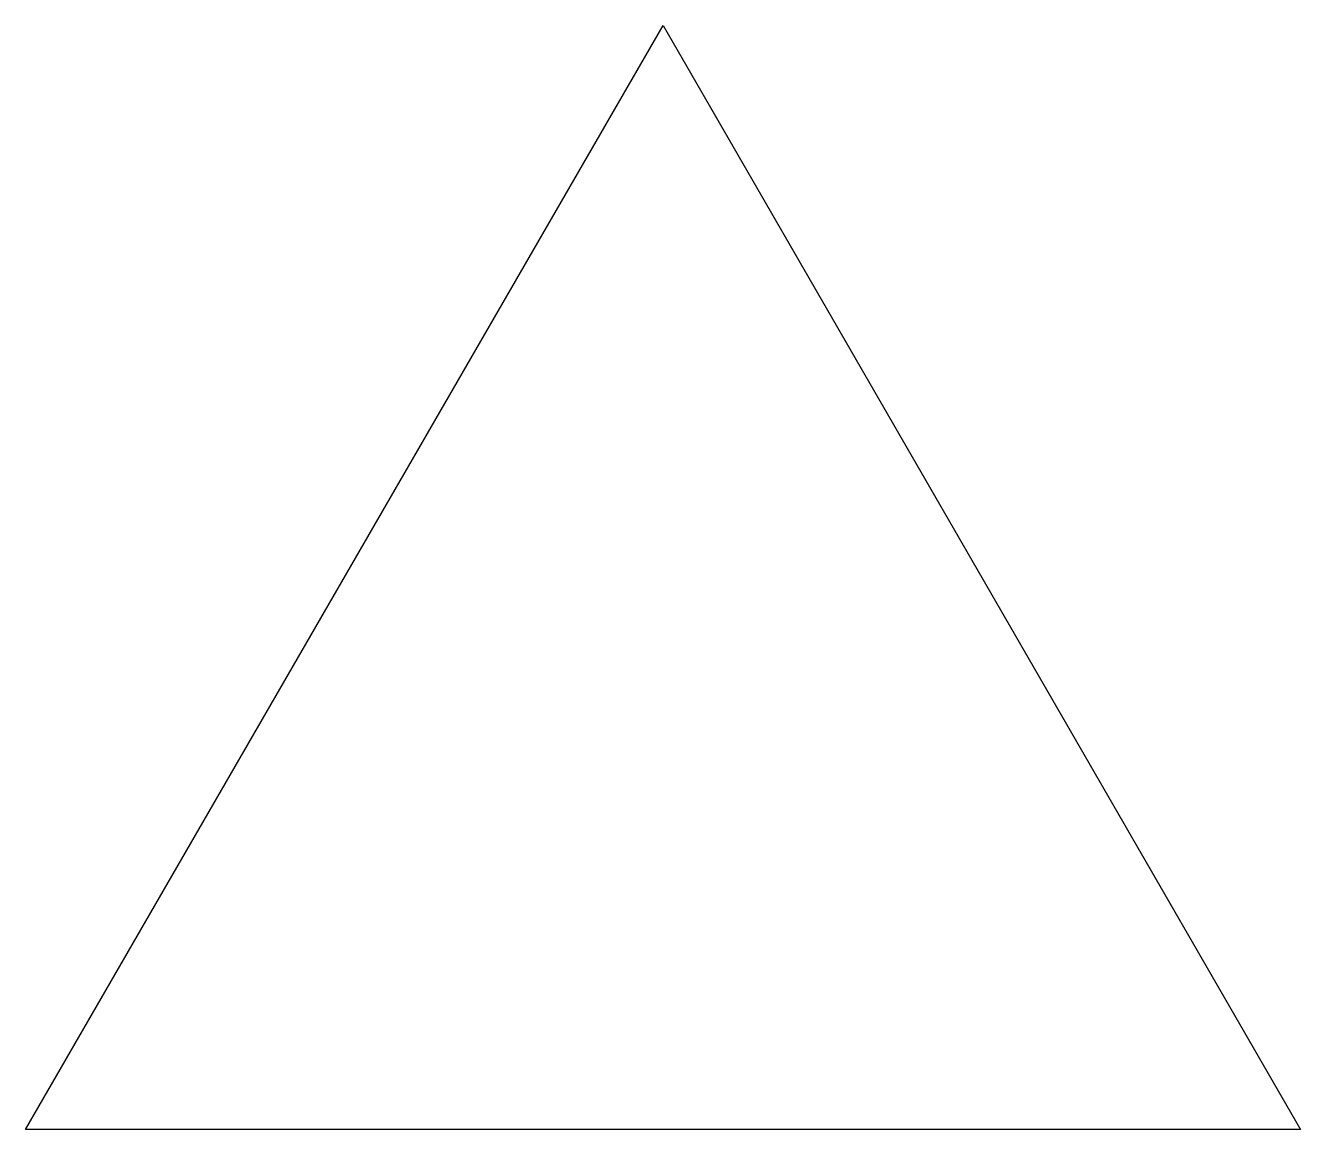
# Model space of a CAD drawing. Header units: metres. Extents: x -50 to 50, y -29 to 58.
import ezdxf

# ---------------------------------------------------------------- set-up
doc = ezdxf.new("R2010")
doc.units = ezdxf.units.M

msp = doc.modelspace()

# ---------------------------------------------------------------- linework, layer by layer
msp.add_lwpolyline([(0, 57.735), (50, -28.868), (-50, -28.868), (0, 57.735)], close=True)

doc.saveas('drawing.dxf')
